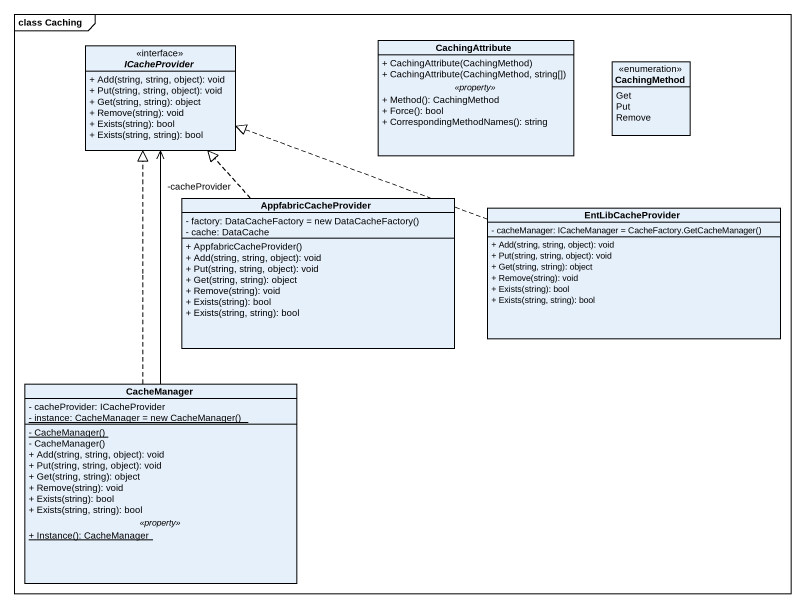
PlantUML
@startuml
mainframe class Caching
hide circle
hide empty members
skinparam classAttributeIconSize 0
interface ICacheProvider <<interface>> {
  + Add(string, string, object): void
  + Put(string, string, object): void
  + Get(string, string): object
  + Remove(string): void
  + Exists(string): bool
  + Exists(string, string): bool
}
class CachingAttribute {
  + CachingAttribute(CachingMethod)
  + CachingAttribute(CachingMethod, string[])
  .. <<property>> ..
  + Method(): CachingMethod
  + Force(): bool
  + CorrespondingMethodNames(): string
}
enum CachingMethod {
  Get
  Put
  Remove
}
class AppfabricCacheProvider {
  {field} - factory: DataCacheFactory = new DataCacheFactory()
  - cache: DataCache
  + AppfabricCacheProvider()
  + Add(string, string, object): void
  + Put(string, string, object): void
  + Get(string, string): object
  + Remove(string): void
  + Exists(string): bool
  + Exists(string, string): bool
}
class EntLibCacheProvider {
  {field} - cacheManager: ICacheManager = CacheFactory.GetCacheManager()
  + Add(string, string, object): void
  + Put(string, string, object): void
  + Get(string, string): object
  + Remove(string): void
  + Exists(string): bool
  + Exists(string, string): bool
}
class CacheManager {
  - cacheProvider: ICacheProvider
  {static} {field} - instance: CacheManager = new CacheManager()
  --
  {static} - CacheManager()
  - CacheManager()
  + Add(string, string, object): void
  + Put(string, string, object): void
  + Get(string, string): object
  + Remove(string): void
  + Exists(string): bool
  + Exists(string, string): bool
  .. <<property>> ..
  {static} + Instance(): CacheManager
}
AppfabricCacheProvider .up.|> ICacheProvider
EntLibCacheProvider .left.|> ICacheProvider
CacheManager -up-> "-cacheProvider" ICacheProvider
CacheManager .up.|> ICacheProvider
@enduml
